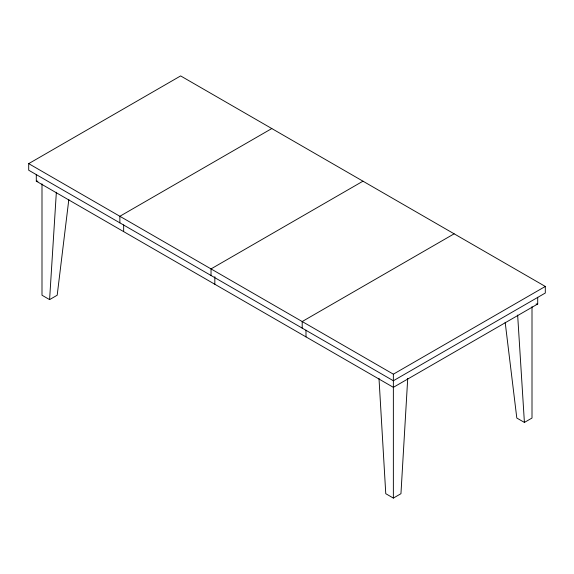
<?xml version="1.0" encoding="UTF-8"?>
<svg xmlns="http://www.w3.org/2000/svg" width="574" height="574" viewBox="0 0 574 574"><rect width="100%" height="100%" fill="white"/><g stroke="black" fill="none" stroke-linecap="round" stroke-linejoin="round"><path stroke-width="0.86" d="M407.727 378.338L400.953 493.697L393.362 498.081L385.764 493.697L378.991 378.338M41.995 183.859L41.995 295.223L49.594 299.614L56.352 192.254M68.83 199.472L57.192 295.223L49.594 299.614M28.7 163.64L180.638 75.919L545.3 286.448L545.3 293.027L393.362 380.756L28.7 170.22L28.7 163.64L393.362 374.176L545.3 286.448M271.803 128.547L119.866 216.276L119.866 222.856M362.969 181.183L211.031 268.905L211.031 275.484M454.134 233.819L302.197 321.54L302.197 328.12M537.702 297.246L537.702 303.998L393.362 387.335L36.298 181.183L36.298 174.439M505.17 322.287L516.808 418.037L524.406 422.421L532.005 418.037L532.005 306.667M36.298 181.183L37.927 181.183M536.073 303.998L537.702 303.998M517.648 315.069L524.406 422.421M393.362 374.176L393.362 498.081M305.992 330.143L305.992 336.895M214.827 276.668L214.827 284.259M123.661 224.879L123.661 231.623"/></g></svg>
